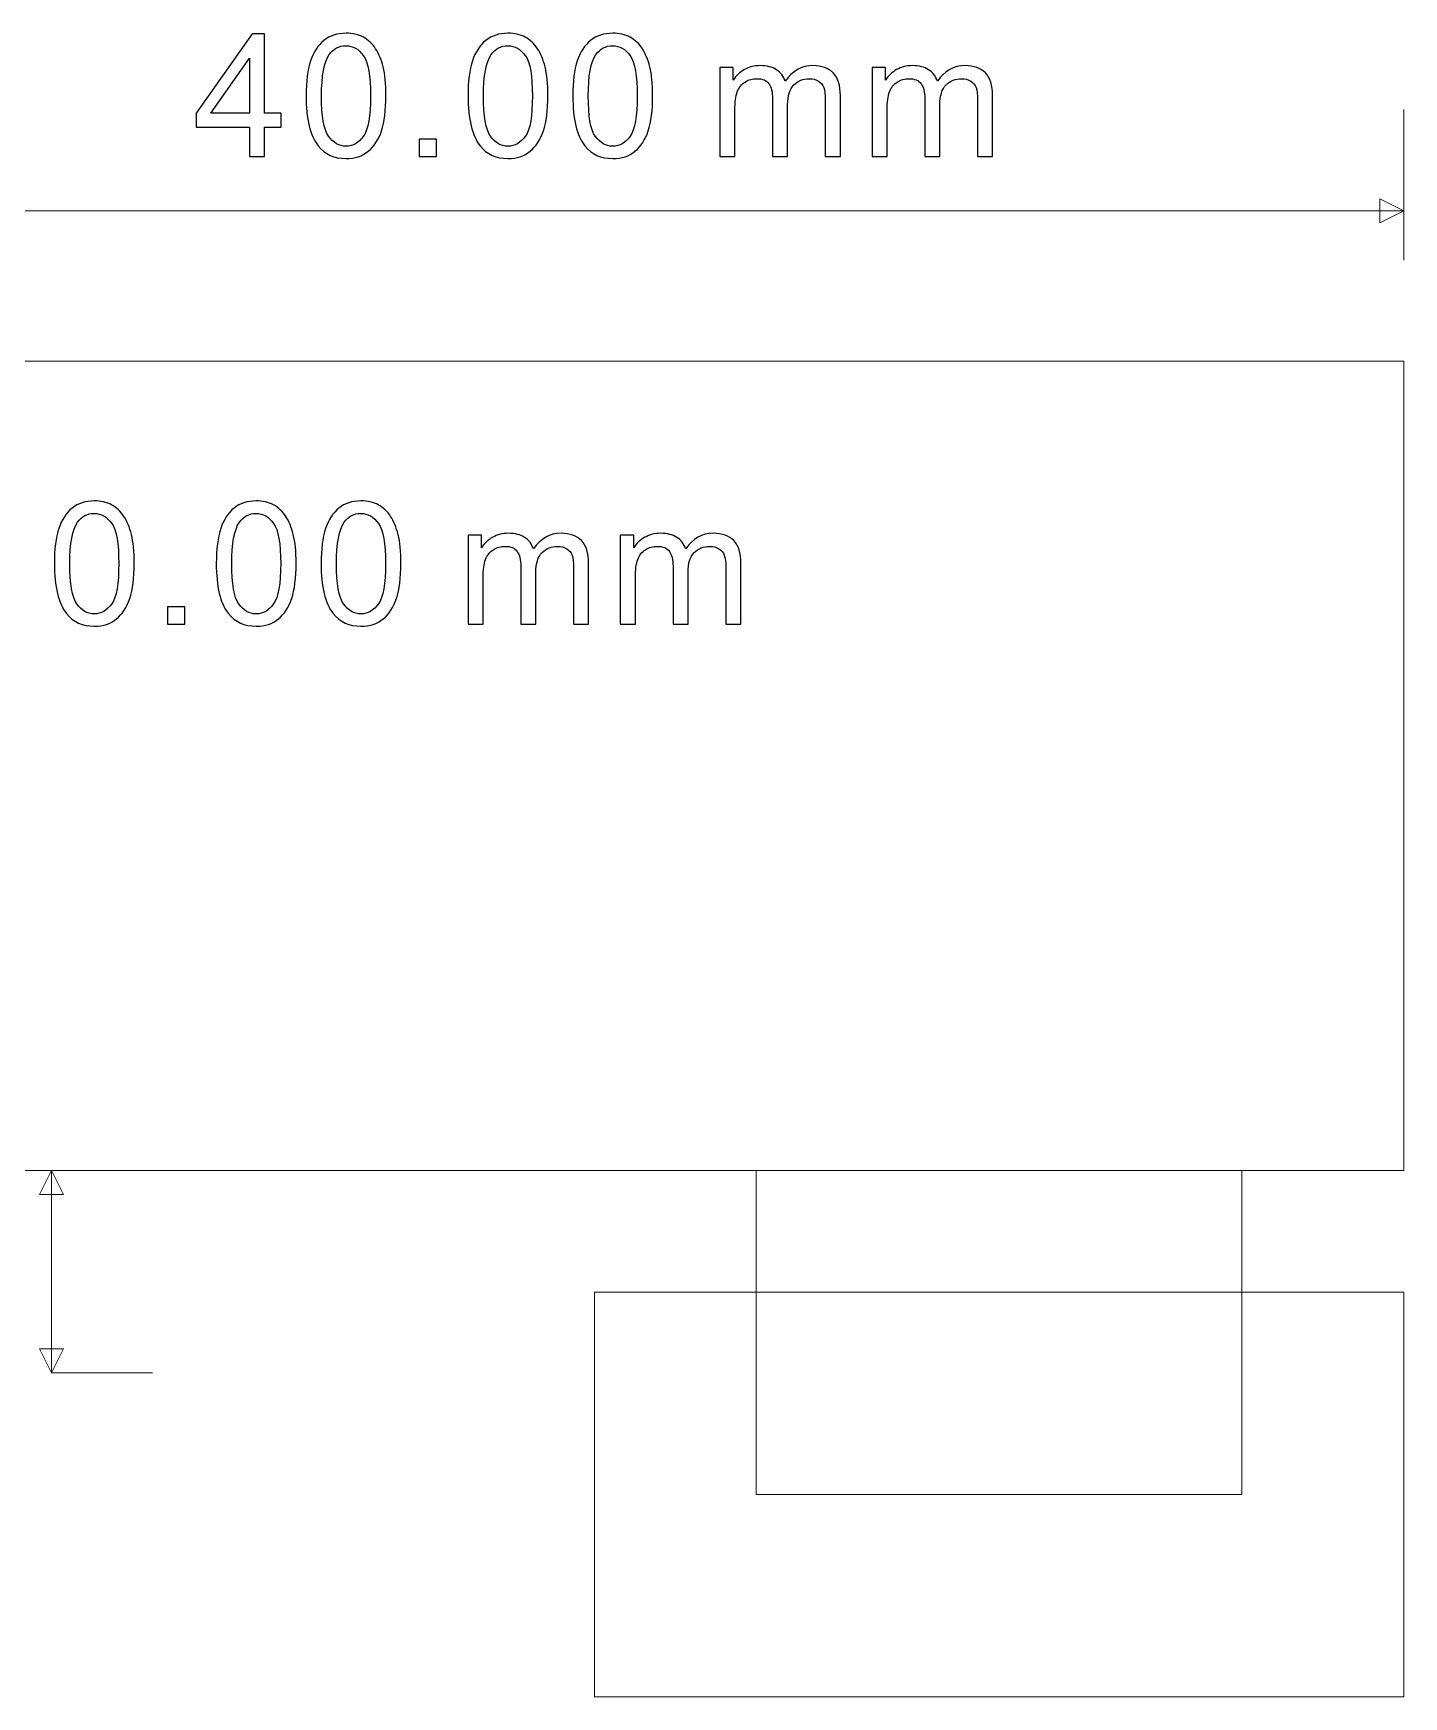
# Model space of a CAD drawing. Header units: millimetres. Extents: x -90 to 51, y -4 to 54.
# Drawn here: x -8.6 to 25.26, y 8.74 to 49.85 of the extents above; entities that cross this region are included whole.
import ezdxf
from ezdxf.lldxf.tags import DXFTag

# ---------------------------------------------------------------- set-up
doc = ezdxf.new("R2010")
doc.units = ezdxf.units.MM
doc.header["$MEASUREMENT"] = 0
doc.layers.add('layer 1', color=7, linetype='Continuous')
tags = doc.linetypes.add('New Line1', pattern=[0.6, 0.1, -0.5]).pattern_tags.tags
tags[6:7] = [DXFTag(74, 4), DXFTag(75, 0), DXFTag(340, '0'), DXFTag(46, 1.0), DXFTag(50, 0.0), DXFTag(44, 0.0), DXFTag(45, 0.0)]
tags[4:5] = [DXFTag(74, 4), DXFTag(75, 0), DXFTag(340, '0'), DXFTag(46, 1.0), DXFTag(50, 0.0), DXFTag(44, 0.0), DXFTag(45, 0.0)]
tags = doc.linetypes.add('New Line3', pattern=[0.6, 0.1, -0.5]).pattern_tags.tags
tags[6:7] = [DXFTag(74, 4), DXFTag(75, 0), DXFTag(340, '0'), DXFTag(46, 1.0), DXFTag(50, 0.0), DXFTag(44, 0.0), DXFTag(45, 0.0)]
tags[4:5] = [DXFTag(74, 4), DXFTag(75, 0), DXFTag(340, '0'), DXFTag(46, 1.0), DXFTag(50, 0.0), DXFTag(44, 0.0), DXFTag(45, 0.0)]
tags = doc.linetypes.add('New Line34', pattern=[0.6, 0.1, -0.5]).pattern_tags.tags
tags[6:7] = [DXFTag(74, 4), DXFTag(75, 0), DXFTag(340, '0'), DXFTag(46, 1.0), DXFTag(50, 0.0), DXFTag(44, 0.0), DXFTag(45, 0.0)]
tags[4:5] = [DXFTag(74, 4), DXFTag(75, 0), DXFTag(340, '0'), DXFTag(46, 1.0), DXFTag(50, 0.0), DXFTag(44, 0.0), DXFTag(45, 0.0)]
tags = doc.linetypes.add('New Line35', pattern=[0.6, 0.1, -0.5]).pattern_tags.tags
tags[6:7] = [DXFTag(74, 4), DXFTag(75, 0), DXFTag(340, '0'), DXFTag(46, 1.0), DXFTag(50, 0.0), DXFTag(44, 0.0), DXFTag(45, 0.0)]
tags[4:5] = [DXFTag(74, 4), DXFTag(75, 0), DXFTag(340, '0'), DXFTag(46, 1.0), DXFTag(50, 0.0), DXFTag(44, 0.0), DXFTag(45, 0.0)]
tags = doc.linetypes.add('New Line36', pattern=[0.6, 0.1, -0.5]).pattern_tags.tags
tags[6:7] = [DXFTag(74, 4), DXFTag(75, 0), DXFTag(340, '0'), DXFTag(46, 1.0), DXFTag(50, 0.0), DXFTag(44, 0.0), DXFTag(45, 0.0)]
tags[4:5] = [DXFTag(74, 4), DXFTag(75, 0), DXFTag(340, '0'), DXFTag(46, 1.0), DXFTag(50, 0.0), DXFTag(44, 0.0), DXFTag(45, 0.0)]

msp = doc.modelspace()

# ---------------------------------------------------------------- linework, layer by layer
at = {"layer": 'layer 1', "color": 250, "lineweight": 9}
for points in [[(-14.7377, 21.7438), (25.2623, 21.7438), (25.2623, 41.7438), (-14.7377, 41.7438), (-14.7377, 21.7438)], [(9.2623, 13.7438), (21.2623, 13.7438), (21.2623, 21.7438), (9.2623, 21.7438), (9.2623, 13.7438)], [(5.2623, 8.7438), (25.2623, 8.7438), (25.2623, 18.7438), (5.2623, 18.7438), (5.2623, 8.7438)]]:
    msp.add_lwpolyline(points, close=True, dxfattribs=at)
at = {"layer": 'layer 1', "color": 155}
for points, knots in [([(-3.2616, 46.8031), (-3.2616, 46.8031), (-3.2616, 47.527), (-3.2616, 47.527), (-3.2616, 47.527), (-3.2616, 47.527), (-4.5782, 47.527), (-4.5782, 47.527), (-4.5782, 47.527), (-4.5782, 47.527), (-4.5782, 47.8699), (-4.5782, 47.8699), (-4.5782, 47.8699), (-4.5782, 47.8699), (-3.1939, 49.8341), (-3.1939, 49.8341), (-3.1939, 49.8341), (-3.1939, 49.8341), (-2.8891, 49.8341), (-2.8891, 49.8341), (-2.8891, 49.8341), (-2.8891, 49.8341), (-2.8891, 47.8699), (-2.8891, 47.8699), (-2.8891, 47.8699), (-2.8891, 47.8699), (-2.4785, 47.8699), (-2.4785, 47.8699), (-2.4785, 47.8699), (-2.4785, 47.8699), (-2.4785, 47.527), (-2.4785, 47.527), (-2.4785, 47.527), (-2.4785, 47.527), (-2.8891, 47.527), (-2.8891, 47.527), (-2.8891, 47.527), (-2.8891, 47.527), (-2.8891, 46.8031), (-2.8891, 46.8031), (-2.8891, 46.8031), (-2.8891, 46.8031), (-3.2616, 46.8031), (-3.2616, 46.8031)], [0, 0, 0, 0, 0.0833333, 0.0833333, 0.0833333, 0.0833333, 0.1666667, 0.1666667, 0.1666667, 0.1666667, 0.25, 0.25, 0.25, 0.25, 0.3333333, 0.3333333, 0.3333333, 0.3333333, 0.4166667, 0.4166667, 0.4166667, 0.4166667, 0.5, 0.5, 0.5, 0.5, 0.5833333, 0.5833333, 0.5833333, 0.5833333, 0.6666667, 0.6666667, 0.6666667, 0.6666667, 0.75, 0.75, 0.75, 0.75, 0.8333333, 0.8333333, 0.8333333, 0.8333333, 1, 1, 1, 1]), ([(-1.8616, 48.2989), (-1.8616, 48.6566), (-1.8249, 48.9459), (-1.7515, 49.1646), (-1.7515, 49.1646), (-1.6775, 49.384), (-1.5681, 49.5526), (-1.4227, 49.6705), (-1.4227, 49.6705), (-1.2781, 49.7883), (-1.0954, 49.8468), (-0.8752, 49.8468), (-0.8752, 49.8468), (-0.713, 49.8468), (-0.5704, 49.8144), (-0.447, 49.7488), (-0.447, 49.7488), (-0.3242, 49.6832), (-0.2226, 49.5886), (-0.1436, 49.4651), (-0.1436, 49.4651), (-0.0646, 49.3424), (-0.0025, 49.1921), (0.0427, 49.015), (0.0427, 49.015), (0.0885, 48.8379), (0.1111, 48.5987), (0.1111, 48.2989), (0.1111, 48.2989), (0.1111, 47.9433), (0.0744, 47.6554), (0.0018, 47.4367), (0.0018, 47.4367), (-0.0709, 47.2173), (-0.1803, 47.0486), (-0.3256, 46.9301), (-0.3256, 46.9301), (-0.4703, 46.8116), (-0.6537, 46.7523), (-0.8752, 46.7523), (-0.8752, 46.7523), (-1.1666, 46.7523), (-1.3959, 46.856), (-1.5624, 47.0642), (-1.5624, 47.0642), (-1.7621, 47.3182), (-1.8616, 47.7295), (-1.8616, 48.2989)], [0, 0, 0, 0, 0.0769231, 0.0769231, 0.0769231, 0.0769231, 0.1538462, 0.1538462, 0.1538462, 0.1538462, 0.2307692, 0.2307692, 0.2307692, 0.2307692, 0.3076923, 0.3076923, 0.3076923, 0.3076923, 0.3846154, 0.3846154, 0.3846154, 0.3846154, 0.4615385, 0.4615385, 0.4615385, 0.4615385, 0.5384615, 0.5384615, 0.5384615, 0.5384615, 0.6153846, 0.6153846, 0.6153846, 0.6153846, 0.6923077, 0.6923077, 0.6923077, 0.6923077, 0.7692308, 0.7692308, 0.7692308, 0.7692308, 0.8461538, 0.8461538, 0.8461538, 0.8461538, 1, 1, 1, 1]), ([(2.1394, 48.2989), (2.1394, 48.6566), (2.1761, 48.9459), (2.2495, 49.1646), (2.2495, 49.1646), (2.3235, 49.384), (2.4329, 49.5526), (2.5783, 49.6705), (2.5783, 49.6705), (2.7229, 49.7883), (2.9056, 49.8468), (3.1258, 49.8468), (3.1258, 49.8468), (3.288, 49.8468), (3.4306, 49.8144), (3.554, 49.7488), (3.554, 49.7488), (3.6768, 49.6832), (3.7784, 49.5886), (3.8574, 49.4651), (3.8574, 49.4651), (3.9364, 49.3424), (3.9985, 49.1921), (4.0437, 49.015), (4.0437, 49.015), (4.0895, 48.8379), (4.1121, 48.5987), (4.1121, 48.2989), (4.1121, 48.2989), (4.1121, 47.9433), (4.0754, 47.6554), (4.0028, 47.4367), (4.0028, 47.4367), (3.9301, 47.2173), (3.8207, 47.0486), (3.6754, 46.9301), (3.6754, 46.9301), (3.5307, 46.8116), (3.3473, 46.7523), (3.1258, 46.7523), (3.1258, 46.7523), (2.8344, 46.7523), (2.6051, 46.856), (2.4386, 47.0642), (2.4386, 47.0642), (2.2389, 47.3182), (2.1394, 47.7295), (2.1394, 48.2989)], [0, 0, 0, 0, 0.0769231, 0.0769231, 0.0769231, 0.0769231, 0.1538462, 0.1538462, 0.1538462, 0.1538462, 0.2307692, 0.2307692, 0.2307692, 0.2307692, 0.3076923, 0.3076923, 0.3076923, 0.3076923, 0.3846154, 0.3846154, 0.3846154, 0.3846154, 0.4615385, 0.4615385, 0.4615385, 0.4615385, 0.5384615, 0.5384615, 0.5384615, 0.5384615, 0.6153846, 0.6153846, 0.6153846, 0.6153846, 0.6923077, 0.6923077, 0.6923077, 0.6923077, 0.7692308, 0.7692308, 0.7692308, 0.7692308, 0.8461538, 0.8461538, 0.8461538, 0.8461538, 1, 1, 1, 1]), ([(4.729, 48.2989), (4.729, 48.6566), (4.7657, 48.9459), (4.8391, 49.1646), (4.8391, 49.1646), (4.9131, 49.384), (5.0225, 49.5526), (5.1679, 49.6705), (5.1679, 49.6705), (5.3125, 49.7883), (5.4952, 49.8468), (5.7154, 49.8468), (5.7154, 49.8468), (5.8776, 49.8468), (6.0202, 49.8144), (6.1436, 49.7488), (6.1436, 49.7488), (6.2664, 49.6832), (6.368, 49.5886), (6.447, 49.4651), (6.447, 49.4651), (6.526, 49.3424), (6.5881, 49.1921), (6.6333, 49.015), (6.6333, 49.015), (6.6791, 48.8379), (6.7017, 48.5987), (6.7017, 48.2989), (6.7017, 48.2989), (6.7017, 47.9433), (6.665, 47.6554), (6.5924, 47.4367), (6.5924, 47.4367), (6.5197, 47.2173), (6.4103, 47.0486), (6.265, 46.9301), (6.265, 46.9301), (6.1203, 46.8116), (5.9369, 46.7523), (5.7154, 46.7523), (5.7154, 46.7523), (5.424, 46.7523), (5.1947, 46.856), (5.0282, 47.0642), (5.0282, 47.0642), (4.8285, 47.3182), (4.729, 47.7295), (4.729, 48.2989)], [0, 0, 0, 0, 0.0769231, 0.0769231, 0.0769231, 0.0769231, 0.1538462, 0.1538462, 0.1538462, 0.1538462, 0.2307692, 0.2307692, 0.2307692, 0.2307692, 0.3076923, 0.3076923, 0.3076923, 0.3076923, 0.3846154, 0.3846154, 0.3846154, 0.3846154, 0.4615385, 0.4615385, 0.4615385, 0.4615385, 0.5384615, 0.5384615, 0.5384615, 0.5384615, 0.6153846, 0.6153846, 0.6153846, 0.6153846, 0.6923077, 0.6923077, 0.6923077, 0.6923077, 0.7692308, 0.7692308, 0.7692308, 0.7692308, 0.8461538, 0.8461538, 0.8461538, 0.8461538, 1, 1, 1, 1]), ([(-1.4806, 48.2975), (-1.4806, 47.7986), (-1.4227, 47.467), (-1.3063, 47.3033), (-1.3063, 47.3033), (-1.1899, 47.1389), (-1.046, 47.0571), (-0.8752, 47.0571), (-0.8752, 47.0571), (-0.7045, 47.0571), (-0.5606, 47.1396), (-0.4442, 47.304), (-0.4442, 47.304), (-0.3277, 47.4691), (-0.2699, 47.8), (-0.2699, 48.2975), (-0.2699, 48.2975), (-0.2699, 48.7963), (-0.3277, 49.1279), (-0.4442, 49.2916), (-0.4442, 49.2916), (-0.5599, 49.456), (-0.7052, 49.5378), (-0.8795, 49.5378), (-0.8795, 49.5378), (-1.0502, 49.5378), (-1.1871, 49.4651), (-1.2894, 49.3205), (-1.2894, 49.3205), (-1.4171, 49.1364), (-1.4806, 48.7949), (-1.4806, 48.2975)], [0, 0, 0, 0, 0.1111111, 0.1111111, 0.1111111, 0.1111111, 0.2222222, 0.2222222, 0.2222222, 0.2222222, 0.3333333, 0.3333333, 0.3333333, 0.3333333, 0.4444444, 0.4444444, 0.4444444, 0.4444444, 0.5555556, 0.5555556, 0.5555556, 0.5555556, 0.6666667, 0.6666667, 0.6666667, 0.6666667, 0.7777778, 0.7777778, 0.7777778, 0.7777778, 1, 1, 1, 1]), ([(2.5204, 48.2975), (2.5204, 47.7986), (2.5783, 47.467), (2.6947, 47.3033), (2.6947, 47.3033), (2.8111, 47.1389), (2.955, 47.0571), (3.1258, 47.0571), (3.1258, 47.0571), (3.2965, 47.0571), (3.4404, 47.1396), (3.5568, 47.304), (3.5568, 47.304), (3.6733, 47.4691), (3.7311, 47.8), (3.7311, 48.2975), (3.7311, 48.2975), (3.7311, 48.7963), (3.6733, 49.1279), (3.5568, 49.2916), (3.5568, 49.2916), (3.4411, 49.456), (3.2958, 49.5378), (3.1215, 49.5378), (3.1215, 49.5378), (2.9508, 49.5378), (2.8139, 49.4651), (2.7116, 49.3205), (2.7116, 49.3205), (2.5839, 49.1364), (2.5204, 48.7949), (2.5204, 48.2975)], [0, 0, 0, 0, 0.1111111, 0.1111111, 0.1111111, 0.1111111, 0.2222222, 0.2222222, 0.2222222, 0.2222222, 0.3333333, 0.3333333, 0.3333333, 0.3333333, 0.4444444, 0.4444444, 0.4444444, 0.4444444, 0.5555556, 0.5555556, 0.5555556, 0.5555556, 0.6666667, 0.6666667, 0.6666667, 0.6666667, 0.7777778, 0.7777778, 0.7777778, 0.7777778, 1, 1, 1, 1]), ([(5.11, 48.2975), (5.11, 47.7986), (5.1679, 47.467), (5.2843, 47.3033), (5.2843, 47.3033), (5.4007, 47.1389), (5.5446, 47.0571), (5.7154, 47.0571), (5.7154, 47.0571), (5.8861, 47.0571), (6.03, 47.1396), (6.1464, 47.304), (6.1464, 47.304), (6.2629, 47.4691), (6.3207, 47.8), (6.3207, 48.2975), (6.3207, 48.2975), (6.3207, 48.7963), (6.2629, 49.1279), (6.1464, 49.2916), (6.1464, 49.2916), (6.0307, 49.456), (5.8854, 49.5378), (5.7111, 49.5378), (5.7111, 49.5378), (5.5404, 49.5378), (5.4035, 49.4651), (5.3012, 49.3205), (5.3012, 49.3205), (5.1735, 49.1364), (5.11, 48.7949), (5.11, 48.2975)], [0, 0, 0, 0, 0.1111111, 0.1111111, 0.1111111, 0.1111111, 0.2222222, 0.2222222, 0.2222222, 0.2222222, 0.3333333, 0.3333333, 0.3333333, 0.3333333, 0.4444444, 0.4444444, 0.4444444, 0.4444444, 0.5555556, 0.5555556, 0.5555556, 0.5555556, 0.6666667, 0.6666667, 0.6666667, 0.6666667, 0.7777778, 0.7777778, 0.7777778, 0.7777778, 1, 1, 1, 1]), ([(-3.2616, 47.8699), (-3.2616, 47.8699), (-3.2616, 49.2337), (-3.2616, 49.2337), (-3.2616, 49.2337), (-3.2616, 49.2337), (-4.212, 47.8699), (-4.212, 47.8699), (-4.212, 47.8699), (-4.212, 47.8699), (-3.2616, 47.8699), (-3.2616, 47.8699)], [0, 0, 0, 0, 0.25, 0.25, 0.25, 0.25, 0.5, 0.5, 0.5, 0.5, 1, 1, 1, 1]), ([(8.3612, 46.8031), (8.3612, 46.8031), (8.3612, 49.0002), (8.3612, 49.0002), (8.3612, 49.0002), (8.3612, 49.0002), (8.6956, 49.0002), (8.6956, 49.0002), (8.6956, 49.0002), (8.6956, 49.0002), (8.6956, 48.6897), (8.6956, 48.6897), (8.6956, 48.6897), (8.7641, 48.797), (8.8558, 48.8838), (8.9701, 48.9487), (8.9701, 48.9487), (9.0844, 49.0143), (9.2142, 49.0467), (9.3603, 49.0467), (9.3603, 49.0467), (9.5225, 49.0467), (9.6559, 49.0129), (9.7596, 48.9459), (9.7596, 48.9459), (9.8633, 48.8781), (9.9367, 48.7843), (9.979, 48.6629), (9.979, 48.6629), (10.154, 48.919), (10.3805, 49.0467), (10.6599, 49.0467), (10.6599, 49.0467), (10.8786, 49.0467), (11.0472, 48.9868), (11.1643, 48.8661), (11.1643, 48.8661), (11.2822, 48.7455), (11.3414, 48.5599), (11.3414, 48.3094), (11.3414, 48.3094), (11.3414, 48.3094), (11.3414, 46.8031), (11.3414, 46.8031), (11.3414, 46.8031), (11.3414, 46.8031), (10.9689, 46.8031), (10.9689, 46.8031), (10.9689, 46.8031), (10.9689, 46.8031), (10.9689, 48.186), (10.9689, 48.186), (10.9689, 48.186), (10.9689, 48.3341), (10.9562, 48.4414), (10.9322, 48.507), (10.9322, 48.507), (10.9082, 48.5726), (10.8645, 48.6248), (10.8003, 48.665), (10.8003, 48.665), (10.7368, 48.7053), (10.662, 48.725), (10.5766, 48.725), (10.5766, 48.725), (10.4214, 48.725), (10.293, 48.6735), (10.1907, 48.5712), (10.1907, 48.5712), (10.0884, 48.4682), (10.0376, 48.3038), (10.0376, 48.078), (10.0376, 48.078), (10.0376, 48.078), (10.0376, 46.8031), (10.0376, 46.8031), (10.0376, 46.8031), (10.0376, 46.8031), (9.6651, 46.8031), (9.6651, 46.8031), (9.6651, 46.8031), (9.6651, 46.8031), (9.6651, 48.229), (9.6651, 48.229), (9.6651, 48.229), (9.6651, 48.3941), (9.6347, 48.5183), (9.574, 48.6008), (9.574, 48.6008), (9.5134, 48.6834), (9.4139, 48.725), (9.2763, 48.725), (9.2763, 48.725), (9.1719, 48.725), (9.0752, 48.6975), (8.9863, 48.6425), (8.9863, 48.6425), (8.8974, 48.5874), (8.8332, 48.507), (8.793, 48.4005), (8.793, 48.4005), (8.7535, 48.2946), (8.7337, 48.1415), (8.7337, 47.9419), (8.7337, 47.9419), (8.7337, 47.9419), (8.7337, 46.8031), (8.7337, 46.8031), (8.7337, 46.8031), (8.7337, 46.8031), (8.3612, 46.8031), (8.3612, 46.8031)], [0, 0, 0, 0, 0.0344828, 0.0344828, 0.0344828, 0.0344828, 0.0689655, 0.0689655, 0.0689655, 0.0689655, 0.1034483, 0.1034483, 0.1034483, 0.1034483, 0.137931, 0.137931, 0.137931, 0.137931, 0.1724138, 0.1724138, 0.1724138, 0.1724138, 0.2068966, 0.2068966, 0.2068966, 0.2068966, 0.2413793, 0.2413793, 0.2413793, 0.2413793, 0.2758621, 0.2758621, 0.2758621, 0.2758621, 0.3103448, 0.3103448, 0.3103448, 0.3103448, 0.3448276, 0.3448276, 0.3448276, 0.3448276, 0.3793103, 0.3793103, 0.3793103, 0.3793103, 0.4137931, 0.4137931, 0.4137931, 0.4137931, 0.4482759, 0.4482759, 0.4482759, 0.4482759, 0.4827586, 0.4827586, 0.4827586, 0.4827586, 0.5172414, 0.5172414, 0.5172414, 0.5172414, 0.5517241, 0.5517241, 0.5517241, 0.5517241, 0.5862069, 0.5862069, 0.5862069, 0.5862069, 0.6206897, 0.6206897, 0.6206897, 0.6206897, 0.6551724, 0.6551724, 0.6551724, 0.6551724, 0.6896552, 0.6896552, 0.6896552, 0.6896552, 0.7241379, 0.7241379, 0.7241379, 0.7241379, 0.7586207, 0.7586207, 0.7586207, 0.7586207, 0.7931034, 0.7931034, 0.7931034, 0.7931034, 0.8275862, 0.8275862, 0.8275862, 0.8275862, 0.862069, 0.862069, 0.862069, 0.862069, 0.8965517, 0.8965517, 0.8965517, 0.8965517, 0.9310345, 0.9310345, 0.9310345, 0.9310345, 1, 1, 1, 1]), ([(12.1227, 46.8031), (12.1227, 46.8031), (12.1227, 49.0002), (12.1227, 49.0002), (12.1227, 49.0002), (12.1227, 49.0002), (12.4571, 49.0002), (12.4571, 49.0002), (12.4571, 49.0002), (12.4571, 49.0002), (12.4571, 48.6897), (12.4571, 48.6897), (12.4571, 48.6897), (12.5256, 48.797), (12.6173, 48.8838), (12.7316, 48.9487), (12.7316, 48.9487), (12.8459, 49.0143), (12.9757, 49.0467), (13.1218, 49.0467), (13.1218, 49.0467), (13.284, 49.0467), (13.4174, 49.0129), (13.5211, 48.9459), (13.5211, 48.9459), (13.6248, 48.8781), (13.6982, 48.7843), (13.7405, 48.6629), (13.7405, 48.6629), (13.9155, 48.919), (14.142, 49.0467), (14.4214, 49.0467), (14.4214, 49.0467), (14.6401, 49.0467), (14.8087, 48.9868), (14.9258, 48.8661), (14.9258, 48.8661), (15.0437, 48.7455), (15.1029, 48.5599), (15.1029, 48.3094), (15.1029, 48.3094), (15.1029, 48.3094), (15.1029, 46.8031), (15.1029, 46.8031), (15.1029, 46.8031), (15.1029, 46.8031), (14.7304, 46.8031), (14.7304, 46.8031), (14.7304, 46.8031), (14.7304, 46.8031), (14.7304, 48.186), (14.7304, 48.186), (14.7304, 48.186), (14.7304, 48.3341), (14.7177, 48.4414), (14.6937, 48.507), (14.6937, 48.507), (14.6697, 48.5726), (14.626, 48.6248), (14.5618, 48.665), (14.5618, 48.665), (14.4983, 48.7053), (14.4235, 48.725), (14.3381, 48.725), (14.3381, 48.725), (14.1829, 48.725), (14.0545, 48.6735), (13.9522, 48.5712), (13.9522, 48.5712), (13.8499, 48.4682), (13.7991, 48.3038), (13.7991, 48.078), (13.7991, 48.078), (13.7991, 48.078), (13.7991, 46.8031), (13.7991, 46.8031), (13.7991, 46.8031), (13.7991, 46.8031), (13.4266, 46.8031), (13.4266, 46.8031), (13.4266, 46.8031), (13.4266, 46.8031), (13.4266, 48.229), (13.4266, 48.229), (13.4266, 48.229), (13.4266, 48.3941), (13.3962, 48.5183), (13.3355, 48.6008), (13.3355, 48.6008), (13.2749, 48.6834), (13.1754, 48.725), (13.0378, 48.725), (13.0378, 48.725), (12.9334, 48.725), (12.8367, 48.6975), (12.7478, 48.6425), (12.7478, 48.6425), (12.6589, 48.5874), (12.5947, 48.507), (12.5545, 48.4005), (12.5545, 48.4005), (12.515, 48.2946), (12.4952, 48.1415), (12.4952, 47.9419), (12.4952, 47.9419), (12.4952, 47.9419), (12.4952, 46.8031), (12.4952, 46.8031), (12.4952, 46.8031), (12.4952, 46.8031), (12.1227, 46.8031), (12.1227, 46.8031)], [0, 0, 0, 0, 0.0344828, 0.0344828, 0.0344828, 0.0344828, 0.0689655, 0.0689655, 0.0689655, 0.0689655, 0.1034483, 0.1034483, 0.1034483, 0.1034483, 0.137931, 0.137931, 0.137931, 0.137931, 0.1724138, 0.1724138, 0.1724138, 0.1724138, 0.2068966, 0.2068966, 0.2068966, 0.2068966, 0.2413793, 0.2413793, 0.2413793, 0.2413793, 0.2758621, 0.2758621, 0.2758621, 0.2758621, 0.3103448, 0.3103448, 0.3103448, 0.3103448, 0.3448276, 0.3448276, 0.3448276, 0.3448276, 0.3793103, 0.3793103, 0.3793103, 0.3793103, 0.4137931, 0.4137931, 0.4137931, 0.4137931, 0.4482759, 0.4482759, 0.4482759, 0.4482759, 0.4827586, 0.4827586, 0.4827586, 0.4827586, 0.5172414, 0.5172414, 0.5172414, 0.5172414, 0.5517241, 0.5517241, 0.5517241, 0.5517241, 0.5862069, 0.5862069, 0.5862069, 0.5862069, 0.6206897, 0.6206897, 0.6206897, 0.6206897, 0.6551724, 0.6551724, 0.6551724, 0.6551724, 0.6896552, 0.6896552, 0.6896552, 0.6896552, 0.7241379, 0.7241379, 0.7241379, 0.7241379, 0.7586207, 0.7586207, 0.7586207, 0.7586207, 0.7931034, 0.7931034, 0.7931034, 0.7931034, 0.8275862, 0.8275862, 0.8275862, 0.8275862, 0.862069, 0.862069, 0.862069, 0.862069, 0.8965517, 0.8965517, 0.8965517, 0.8965517, 0.9310345, 0.9310345, 0.9310345, 0.9310345, 1, 1, 1, 1]), ([(0.9354, 46.8031), (0.9354, 46.8031), (0.9354, 47.2264), (0.9354, 47.2264), (0.9354, 47.2264), (0.9354, 47.2264), (1.3588, 47.2264), (1.3588, 47.2264), (1.3588, 47.2264), (1.3588, 47.2264), (1.3588, 46.8031), (1.3588, 46.8031), (1.3588, 46.8031), (1.3588, 46.8031), (0.9354, 46.8031), (0.9354, 46.8031)], [0, 0, 0, 0, 0.2, 0.2, 0.2, 0.2, 0.4, 0.4, 0.4, 0.4, 0.6, 0.6, 0.6, 0.6, 1, 1, 1, 1]), ([(-8.0827, 36.7432), (-8.0827, 37.1009), (-8.046, 37.3902), (-7.9726, 37.6089), (-7.9726, 37.6089), (-7.8986, 37.8283), (-7.7892, 37.9969), (-7.6438, 38.1148), (-7.6438, 38.1148), (-7.4992, 38.2326), (-7.3165, 38.2911), (-7.0963, 38.2911), (-7.0963, 38.2911), (-6.9341, 38.2911), (-6.7915, 38.2587), (-6.6681, 38.1931), (-6.6681, 38.1931), (-6.5453, 38.1275), (-6.4437, 38.0329), (-6.3647, 37.9094), (-6.3647, 37.9094), (-6.2857, 37.7867), (-6.2236, 37.6364), (-6.1784, 37.4593), (-6.1784, 37.4593), (-6.1326, 37.2822), (-6.11, 37.043), (-6.11, 36.7432), (-6.11, 36.7432), (-6.11, 36.3876), (-6.1467, 36.0997), (-6.2193, 35.881), (-6.2193, 35.881), (-6.292, 35.6616), (-6.4014, 35.4929), (-6.5467, 35.3744), (-6.5467, 35.3744), (-6.6914, 35.2559), (-6.8748, 35.1966), (-7.0963, 35.1966), (-7.0963, 35.1966), (-7.3877, 35.1966), (-7.617, 35.3003), (-7.7835, 35.5085), (-7.7835, 35.5085), (-7.9832, 35.7625), (-8.0827, 36.1738), (-8.0827, 36.7432)], [0, 0, 0, 0, 0.0769231, 0.0769231, 0.0769231, 0.0769231, 0.1538462, 0.1538462, 0.1538462, 0.1538462, 0.2307692, 0.2307692, 0.2307692, 0.2307692, 0.3076923, 0.3076923, 0.3076923, 0.3076923, 0.3846154, 0.3846154, 0.3846154, 0.3846154, 0.4615385, 0.4615385, 0.4615385, 0.4615385, 0.5384615, 0.5384615, 0.5384615, 0.5384615, 0.6153846, 0.6153846, 0.6153846, 0.6153846, 0.6923077, 0.6923077, 0.6923077, 0.6923077, 0.7692308, 0.7692308, 0.7692308, 0.7692308, 0.8461538, 0.8461538, 0.8461538, 0.8461538, 1, 1, 1, 1]), ([(-4.0817, 36.7432), (-4.0817, 37.1009), (-4.045, 37.3902), (-3.9716, 37.6089), (-3.9716, 37.6089), (-3.8976, 37.8283), (-3.7882, 37.9969), (-3.6428, 38.1148), (-3.6428, 38.1148), (-3.4982, 38.2326), (-3.3155, 38.2911), (-3.0953, 38.2911), (-3.0953, 38.2911), (-2.9331, 38.2911), (-2.7905, 38.2587), (-2.6671, 38.1931), (-2.6671, 38.1931), (-2.5443, 38.1275), (-2.4427, 38.0329), (-2.3637, 37.9094), (-2.3637, 37.9094), (-2.2847, 37.7867), (-2.2226, 37.6364), (-2.1774, 37.4593), (-2.1774, 37.4593), (-2.1316, 37.2822), (-2.109, 37.043), (-2.109, 36.7432), (-2.109, 36.7432), (-2.109, 36.3876), (-2.1457, 36.0997), (-2.2183, 35.881), (-2.2183, 35.881), (-2.291, 35.6616), (-2.4004, 35.4929), (-2.5457, 35.3744), (-2.5457, 35.3744), (-2.6904, 35.2559), (-2.8738, 35.1966), (-3.0953, 35.1966), (-3.0953, 35.1966), (-3.3867, 35.1966), (-3.616, 35.3003), (-3.7825, 35.5085), (-3.7825, 35.5085), (-3.9822, 35.7625), (-4.0817, 36.1738), (-4.0817, 36.7432)], [0, 0, 0, 0, 0.0769231, 0.0769231, 0.0769231, 0.0769231, 0.1538462, 0.1538462, 0.1538462, 0.1538462, 0.2307692, 0.2307692, 0.2307692, 0.2307692, 0.3076923, 0.3076923, 0.3076923, 0.3076923, 0.3846154, 0.3846154, 0.3846154, 0.3846154, 0.4615385, 0.4615385, 0.4615385, 0.4615385, 0.5384615, 0.5384615, 0.5384615, 0.5384615, 0.6153846, 0.6153846, 0.6153846, 0.6153846, 0.6923077, 0.6923077, 0.6923077, 0.6923077, 0.7692308, 0.7692308, 0.7692308, 0.7692308, 0.8461538, 0.8461538, 0.8461538, 0.8461538, 1, 1, 1, 1]), ([(-1.4921, 36.7432), (-1.4921, 37.1009), (-1.4554, 37.3902), (-1.382, 37.6089), (-1.382, 37.6089), (-1.308, 37.8283), (-1.1986, 37.9969), (-1.0532, 38.1148), (-1.0532, 38.1148), (-0.9086, 38.2326), (-0.7259, 38.2911), (-0.5057, 38.2911), (-0.5057, 38.2911), (-0.3435, 38.2911), (-0.2009, 38.2587), (-0.0775, 38.1931), (-0.0775, 38.1931), (0.0453, 38.1275), (0.1469, 38.0329), (0.2259, 37.9094), (0.2259, 37.9094), (0.3049, 37.7867), (0.367, 37.6364), (0.4122, 37.4593), (0.4122, 37.4593), (0.458, 37.2822), (0.4806, 37.043), (0.4806, 36.7432), (0.4806, 36.7432), (0.4806, 36.3876), (0.4439, 36.0997), (0.3713, 35.881), (0.3713, 35.881), (0.2986, 35.6616), (0.1892, 35.4929), (0.0439, 35.3744), (0.0439, 35.3744), (-0.1008, 35.2559), (-0.2842, 35.1966), (-0.5057, 35.1966), (-0.5057, 35.1966), (-0.7971, 35.1966), (-1.0264, 35.3003), (-1.1929, 35.5085), (-1.1929, 35.5085), (-1.3926, 35.7625), (-1.4921, 36.1738), (-1.4921, 36.7432)], [0, 0, 0, 0, 0.0769231, 0.0769231, 0.0769231, 0.0769231, 0.1538462, 0.1538462, 0.1538462, 0.1538462, 0.2307692, 0.2307692, 0.2307692, 0.2307692, 0.3076923, 0.3076923, 0.3076923, 0.3076923, 0.3846154, 0.3846154, 0.3846154, 0.3846154, 0.4615385, 0.4615385, 0.4615385, 0.4615385, 0.5384615, 0.5384615, 0.5384615, 0.5384615, 0.6153846, 0.6153846, 0.6153846, 0.6153846, 0.6923077, 0.6923077, 0.6923077, 0.6923077, 0.7692308, 0.7692308, 0.7692308, 0.7692308, 0.8461538, 0.8461538, 0.8461538, 0.8461538, 1, 1, 1, 1]), ([(-7.7017, 36.7418), (-7.7017, 36.2429), (-7.6438, 35.9113), (-7.5274, 35.7476), (-7.5274, 35.7476), (-7.411, 35.5832), (-7.2671, 35.5014), (-7.0963, 35.5014), (-7.0963, 35.5014), (-6.9256, 35.5014), (-6.7817, 35.5839), (-6.6653, 35.7483), (-6.6653, 35.7483), (-6.5488, 35.9134), (-6.491, 36.2443), (-6.491, 36.7418), (-6.491, 36.7418), (-6.491, 37.2406), (-6.5488, 37.5722), (-6.6653, 37.7359), (-6.6653, 37.7359), (-6.781, 37.9003), (-6.9263, 37.9821), (-7.1006, 37.9821), (-7.1006, 37.9821), (-7.2713, 37.9821), (-7.4082, 37.9094), (-7.5105, 37.7648), (-7.5105, 37.7648), (-7.6382, 37.5807), (-7.7017, 37.2392), (-7.7017, 36.7418)], [0, 0, 0, 0, 0.1111111, 0.1111111, 0.1111111, 0.1111111, 0.2222222, 0.2222222, 0.2222222, 0.2222222, 0.3333333, 0.3333333, 0.3333333, 0.3333333, 0.4444444, 0.4444444, 0.4444444, 0.4444444, 0.5555556, 0.5555556, 0.5555556, 0.5555556, 0.6666667, 0.6666667, 0.6666667, 0.6666667, 0.7777778, 0.7777778, 0.7777778, 0.7777778, 1, 1, 1, 1]), ([(-3.7007, 36.7418), (-3.7007, 36.2429), (-3.6428, 35.9113), (-3.5264, 35.7476), (-3.5264, 35.7476), (-3.41, 35.5832), (-3.2661, 35.5014), (-3.0953, 35.5014), (-3.0953, 35.5014), (-2.9246, 35.5014), (-2.7807, 35.5839), (-2.6643, 35.7483), (-2.6643, 35.7483), (-2.5478, 35.9134), (-2.49, 36.2443), (-2.49, 36.7418), (-2.49, 36.7418), (-2.49, 37.2406), (-2.5478, 37.5722), (-2.6643, 37.7359), (-2.6643, 37.7359), (-2.78, 37.9003), (-2.9253, 37.9821), (-3.0996, 37.9821), (-3.0996, 37.9821), (-3.2703, 37.9821), (-3.4072, 37.9094), (-3.5095, 37.7648), (-3.5095, 37.7648), (-3.6372, 37.5807), (-3.7007, 37.2392), (-3.7007, 36.7418)], [0, 0, 0, 0, 0.1111111, 0.1111111, 0.1111111, 0.1111111, 0.2222222, 0.2222222, 0.2222222, 0.2222222, 0.3333333, 0.3333333, 0.3333333, 0.3333333, 0.4444444, 0.4444444, 0.4444444, 0.4444444, 0.5555556, 0.5555556, 0.5555556, 0.5555556, 0.6666667, 0.6666667, 0.6666667, 0.6666667, 0.7777778, 0.7777778, 0.7777778, 0.7777778, 1, 1, 1, 1]), ([(-1.1111, 36.7418), (-1.1111, 36.2429), (-1.0532, 35.9113), (-0.9368, 35.7476), (-0.9368, 35.7476), (-0.8204, 35.5832), (-0.6765, 35.5014), (-0.5057, 35.5014), (-0.5057, 35.5014), (-0.335, 35.5014), (-0.1911, 35.5839), (-0.0747, 35.7483), (-0.0747, 35.7483), (0.0418, 35.9134), (0.0996, 36.2443), (0.0996, 36.7418), (0.0996, 36.7418), (0.0996, 37.2406), (0.0418, 37.5722), (-0.0747, 37.7359), (-0.0747, 37.7359), (-0.1904, 37.9003), (-0.3357, 37.9821), (-0.51, 37.9821), (-0.51, 37.9821), (-0.6807, 37.9821), (-0.8176, 37.9094), (-0.9199, 37.7648), (-0.9199, 37.7648), (-1.0476, 37.5807), (-1.1111, 37.2392), (-1.1111, 36.7418)], [0, 0, 0, 0, 0.1111111, 0.1111111, 0.1111111, 0.1111111, 0.2222222, 0.2222222, 0.2222222, 0.2222222, 0.3333333, 0.3333333, 0.3333333, 0.3333333, 0.4444444, 0.4444444, 0.4444444, 0.4444444, 0.5555556, 0.5555556, 0.5555556, 0.5555556, 0.6666667, 0.6666667, 0.6666667, 0.6666667, 0.7777778, 0.7777778, 0.7777778, 0.7777778, 1, 1, 1, 1]), ([(2.1401, 35.2474), (2.1401, 35.2474), (2.1401, 37.4445), (2.1401, 37.4445), (2.1401, 37.4445), (2.1401, 37.4445), (2.4745, 37.4445), (2.4745, 37.4445), (2.4745, 37.4445), (2.4745, 37.4445), (2.4745, 37.134), (2.4745, 37.134), (2.4745, 37.134), (2.543, 37.2413), (2.6347, 37.3281), (2.749, 37.393), (2.749, 37.393), (2.8633, 37.4586), (2.9931, 37.491), (3.1392, 37.491), (3.1392, 37.491), (3.3014, 37.491), (3.4348, 37.4572), (3.5385, 37.3902), (3.5385, 37.3902), (3.6422, 37.3224), (3.7156, 37.2286), (3.7579, 37.1072), (3.7579, 37.1072), (3.9329, 37.3633), (4.1594, 37.491), (4.4388, 37.491), (4.4388, 37.491), (4.6575, 37.491), (4.8261, 37.4311), (4.9432, 37.3104), (4.9432, 37.3104), (5.0611, 37.1898), (5.1203, 37.0042), (5.1203, 36.7537), (5.1203, 36.7537), (5.1203, 36.7537), (5.1203, 35.2474), (5.1203, 35.2474), (5.1203, 35.2474), (5.1203, 35.2474), (4.7478, 35.2474), (4.7478, 35.2474), (4.7478, 35.2474), (4.7478, 35.2474), (4.7478, 36.6303), (4.7478, 36.6303), (4.7478, 36.6303), (4.7478, 36.7784), (4.7351, 36.8857), (4.7111, 36.9513), (4.7111, 36.9513), (4.6871, 37.0169), (4.6434, 37.0691), (4.5792, 37.1093), (4.5792, 37.1093), (4.5157, 37.1496), (4.4409, 37.1693), (4.3555, 37.1693), (4.3555, 37.1693), (4.2003, 37.1693), (4.0719, 37.1178), (3.9696, 37.0155), (3.9696, 37.0155), (3.8673, 36.9125), (3.8165, 36.7481), (3.8165, 36.5223), (3.8165, 36.5223), (3.8165, 36.5223), (3.8165, 35.2474), (3.8165, 35.2474), (3.8165, 35.2474), (3.8165, 35.2474), (3.444, 35.2474), (3.444, 35.2474), (3.444, 35.2474), (3.444, 35.2474), (3.444, 36.6733), (3.444, 36.6733), (3.444, 36.6733), (3.444, 36.8384), (3.4136, 36.9626), (3.3529, 37.0451), (3.3529, 37.0451), (3.2923, 37.1277), (3.1928, 37.1693), (3.0552, 37.1693), (3.0552, 37.1693), (2.9508, 37.1693), (2.8541, 37.1418), (2.7652, 37.0868), (2.7652, 37.0868), (2.6763, 37.0317), (2.6121, 36.9513), (2.5719, 36.8448), (2.5719, 36.8448), (2.5324, 36.7389), (2.5126, 36.5858), (2.5126, 36.3862), (2.5126, 36.3862), (2.5126, 36.3862), (2.5126, 35.2474), (2.5126, 35.2474), (2.5126, 35.2474), (2.5126, 35.2474), (2.1401, 35.2474), (2.1401, 35.2474)], [0, 0, 0, 0, 0.0344828, 0.0344828, 0.0344828, 0.0344828, 0.0689655, 0.0689655, 0.0689655, 0.0689655, 0.1034483, 0.1034483, 0.1034483, 0.1034483, 0.137931, 0.137931, 0.137931, 0.137931, 0.1724138, 0.1724138, 0.1724138, 0.1724138, 0.2068966, 0.2068966, 0.2068966, 0.2068966, 0.2413793, 0.2413793, 0.2413793, 0.2413793, 0.2758621, 0.2758621, 0.2758621, 0.2758621, 0.3103448, 0.3103448, 0.3103448, 0.3103448, 0.3448276, 0.3448276, 0.3448276, 0.3448276, 0.3793103, 0.3793103, 0.3793103, 0.3793103, 0.4137931, 0.4137931, 0.4137931, 0.4137931, 0.4482759, 0.4482759, 0.4482759, 0.4482759, 0.4827586, 0.4827586, 0.4827586, 0.4827586, 0.5172414, 0.5172414, 0.5172414, 0.5172414, 0.5517241, 0.5517241, 0.5517241, 0.5517241, 0.5862069, 0.5862069, 0.5862069, 0.5862069, 0.6206897, 0.6206897, 0.6206897, 0.6206897, 0.6551724, 0.6551724, 0.6551724, 0.6551724, 0.6896552, 0.6896552, 0.6896552, 0.6896552, 0.7241379, 0.7241379, 0.7241379, 0.7241379, 0.7586207, 0.7586207, 0.7586207, 0.7586207, 0.7931034, 0.7931034, 0.7931034, 0.7931034, 0.8275862, 0.8275862, 0.8275862, 0.8275862, 0.862069, 0.862069, 0.862069, 0.862069, 0.8965517, 0.8965517, 0.8965517, 0.8965517, 0.9310345, 0.9310345, 0.9310345, 0.9310345, 1, 1, 1, 1]), ([(5.9016, 35.2474), (5.9016, 35.2474), (5.9016, 37.4445), (5.9016, 37.4445), (5.9016, 37.4445), (5.9016, 37.4445), (6.236, 37.4445), (6.236, 37.4445), (6.236, 37.4445), (6.236, 37.4445), (6.236, 37.134), (6.236, 37.134), (6.236, 37.134), (6.3045, 37.2413), (6.3962, 37.3281), (6.5105, 37.393), (6.5105, 37.393), (6.6248, 37.4586), (6.7546, 37.491), (6.9007, 37.491), (6.9007, 37.491), (7.0629, 37.491), (7.1963, 37.4572), (7.3, 37.3902), (7.3, 37.3902), (7.4037, 37.3224), (7.4771, 37.2286), (7.5194, 37.1072), (7.5194, 37.1072), (7.6944, 37.3633), (7.9209, 37.491), (8.2003, 37.491), (8.2003, 37.491), (8.419, 37.491), (8.5876, 37.4311), (8.7047, 37.3104), (8.7047, 37.3104), (8.8226, 37.1898), (8.8818, 37.0042), (8.8818, 36.7537), (8.8818, 36.7537), (8.8818, 36.7537), (8.8818, 35.2474), (8.8818, 35.2474), (8.8818, 35.2474), (8.8818, 35.2474), (8.5093, 35.2474), (8.5093, 35.2474), (8.5093, 35.2474), (8.5093, 35.2474), (8.5093, 36.6303), (8.5093, 36.6303), (8.5093, 36.6303), (8.5093, 36.7784), (8.4966, 36.8857), (8.4726, 36.9513), (8.4726, 36.9513), (8.4486, 37.0169), (8.4049, 37.0691), (8.3407, 37.1093), (8.3407, 37.1093), (8.2772, 37.1496), (8.2024, 37.1693), (8.117, 37.1693), (8.117, 37.1693), (7.9618, 37.1693), (7.8334, 37.1178), (7.7311, 37.0155), (7.7311, 37.0155), (7.6288, 36.9125), (7.578, 36.7481), (7.578, 36.5223), (7.578, 36.5223), (7.578, 36.5223), (7.578, 35.2474), (7.578, 35.2474), (7.578, 35.2474), (7.578, 35.2474), (7.2055, 35.2474), (7.2055, 35.2474), (7.2055, 35.2474), (7.2055, 35.2474), (7.2055, 36.6733), (7.2055, 36.6733), (7.2055, 36.6733), (7.2055, 36.8384), (7.1751, 36.9626), (7.1144, 37.0451), (7.1144, 37.0451), (7.0538, 37.1277), (6.9543, 37.1693), (6.8167, 37.1693), (6.8167, 37.1693), (6.7123, 37.1693), (6.6156, 37.1418), (6.5267, 37.0868), (6.5267, 37.0868), (6.4378, 37.0317), (6.3736, 36.9513), (6.3334, 36.8448), (6.3334, 36.8448), (6.2939, 36.7389), (6.2741, 36.5858), (6.2741, 36.3862), (6.2741, 36.3862), (6.2741, 36.3862), (6.2741, 35.2474), (6.2741, 35.2474), (6.2741, 35.2474), (6.2741, 35.2474), (5.9016, 35.2474), (5.9016, 35.2474)], [0, 0, 0, 0, 0.0344828, 0.0344828, 0.0344828, 0.0344828, 0.0689655, 0.0689655, 0.0689655, 0.0689655, 0.1034483, 0.1034483, 0.1034483, 0.1034483, 0.137931, 0.137931, 0.137931, 0.137931, 0.1724138, 0.1724138, 0.1724138, 0.1724138, 0.2068966, 0.2068966, 0.2068966, 0.2068966, 0.2413793, 0.2413793, 0.2413793, 0.2413793, 0.2758621, 0.2758621, 0.2758621, 0.2758621, 0.3103448, 0.3103448, 0.3103448, 0.3103448, 0.3448276, 0.3448276, 0.3448276, 0.3448276, 0.3793103, 0.3793103, 0.3793103, 0.3793103, 0.4137931, 0.4137931, 0.4137931, 0.4137931, 0.4482759, 0.4482759, 0.4482759, 0.4482759, 0.4827586, 0.4827586, 0.4827586, 0.4827586, 0.5172414, 0.5172414, 0.5172414, 0.5172414, 0.5517241, 0.5517241, 0.5517241, 0.5517241, 0.5862069, 0.5862069, 0.5862069, 0.5862069, 0.6206897, 0.6206897, 0.6206897, 0.6206897, 0.6551724, 0.6551724, 0.6551724, 0.6551724, 0.6896552, 0.6896552, 0.6896552, 0.6896552, 0.7241379, 0.7241379, 0.7241379, 0.7241379, 0.7586207, 0.7586207, 0.7586207, 0.7586207, 0.7931034, 0.7931034, 0.7931034, 0.7931034, 0.8275862, 0.8275862, 0.8275862, 0.8275862, 0.862069, 0.862069, 0.862069, 0.862069, 0.8965517, 0.8965517, 0.8965517, 0.8965517, 0.9310345, 0.9310345, 0.9310345, 0.9310345, 1, 1, 1, 1]), ([(-5.2857, 35.2474), (-5.2857, 35.2474), (-5.2857, 35.6707), (-5.2857, 35.6707), (-5.2857, 35.6707), (-5.2857, 35.6707), (-4.8623, 35.6707), (-4.8623, 35.6707), (-4.8623, 35.6707), (-4.8623, 35.6707), (-4.8623, 35.2474), (-4.8623, 35.2474), (-4.8623, 35.2474), (-4.8623, 35.2474), (-5.2857, 35.2474), (-5.2857, 35.2474)], [0, 0, 0, 0, 0.2, 0.2, 0.2, 0.2, 0.4, 0.4, 0.4, 0.4, 0.6, 0.6, 0.6, 0.6, 1, 1, 1, 1])]:
    msp.add_open_spline(points, degree=3, knots=knots, dxfattribs=at)
at = {"layer": 'layer 1', "color": 155, "linetype": 'New Line1', "lineweight": 9}
msp.add_open_spline([(25.2623, 44.2438), (25.2623, 44.2438), (25.2623, 47.9609), (25.2623, 47.9609)], degree=3, dxfattribs=at)
at = {"layer": 'layer 1', "color": 155, "lineweight": 9}
for points in [[(25.2623, 45.4609), (25.2623, 45.4609), (24.6698, 45.757), (24.6698, 45.757), (24.6698, 45.757), (24.6698, 45.757), (24.6698, 45.1645), (24.6698, 45.1645), (24.6698, 45.1645), (24.6698, 45.1645), (25.2623, 45.4609), (25.2623, 45.4609)], [(-8.1565, 21.7438), (-8.1565, 21.7438), (-8.4526, 21.1513), (-8.4526, 21.1513), (-8.4526, 21.1513), (-8.4526, 21.1513), (-7.8601, 21.1513), (-7.8601, 21.1513), (-7.8601, 21.1513), (-7.8601, 21.1513), (-8.1565, 21.7438), (-8.1565, 21.7438)], [(-8.1565, 16.7438), (-8.1565, 16.7438), (-8.4526, 17.3362), (-8.4526, 17.3362), (-8.4526, 17.3362), (-8.4526, 17.3362), (-7.8601, 17.3362), (-7.8601, 17.3362), (-7.8601, 17.3362), (-7.8601, 17.3362), (-8.1565, 16.7438), (-8.1565, 16.7438)]]:
    msp.add_open_spline(points, degree=3, knots=[0, 0, 0, 0, 0.25, 0.25, 0.25, 0.25, 0.5, 0.5, 0.5, 0.5, 1, 1, 1, 1], dxfattribs=at)
at = {"layer": 'layer 1', "color": 155, "linetype": 'New Line3', "lineweight": 9}
msp.add_open_spline([(-14.7377, 45.4609), (-14.7377, 45.4609), (25.2623, 45.4609), (25.2623, 45.4609)], degree=3, dxfattribs=at)
at = {"layer": 'layer 1', "color": 155, "linetype": 'New Line34', "lineweight": 9}
msp.add_open_spline([(-8.1565, 21.7438), (-8.1565, 21.7438), (-5.6565, 21.7438), (-5.6565, 21.7438)], degree=3, dxfattribs=at)
at = {"layer": 'layer 1', "color": 155, "linetype": 'New Line36', "lineweight": 9}
msp.add_open_spline([(-8.1565, 16.7438), (-8.1565, 16.7438), (-8.1565, 21.7438), (-8.1565, 21.7438)], degree=3, dxfattribs=at)
at = {"layer": 'layer 1', "color": 155, "linetype": 'New Line35', "lineweight": 9}
msp.add_open_spline([(-8.1565, 16.7438), (-8.1565, 16.7438), (-5.6565, 16.7438), (-5.6565, 16.7438)], degree=3, dxfattribs=at)

doc.saveas('drawing.dxf')
